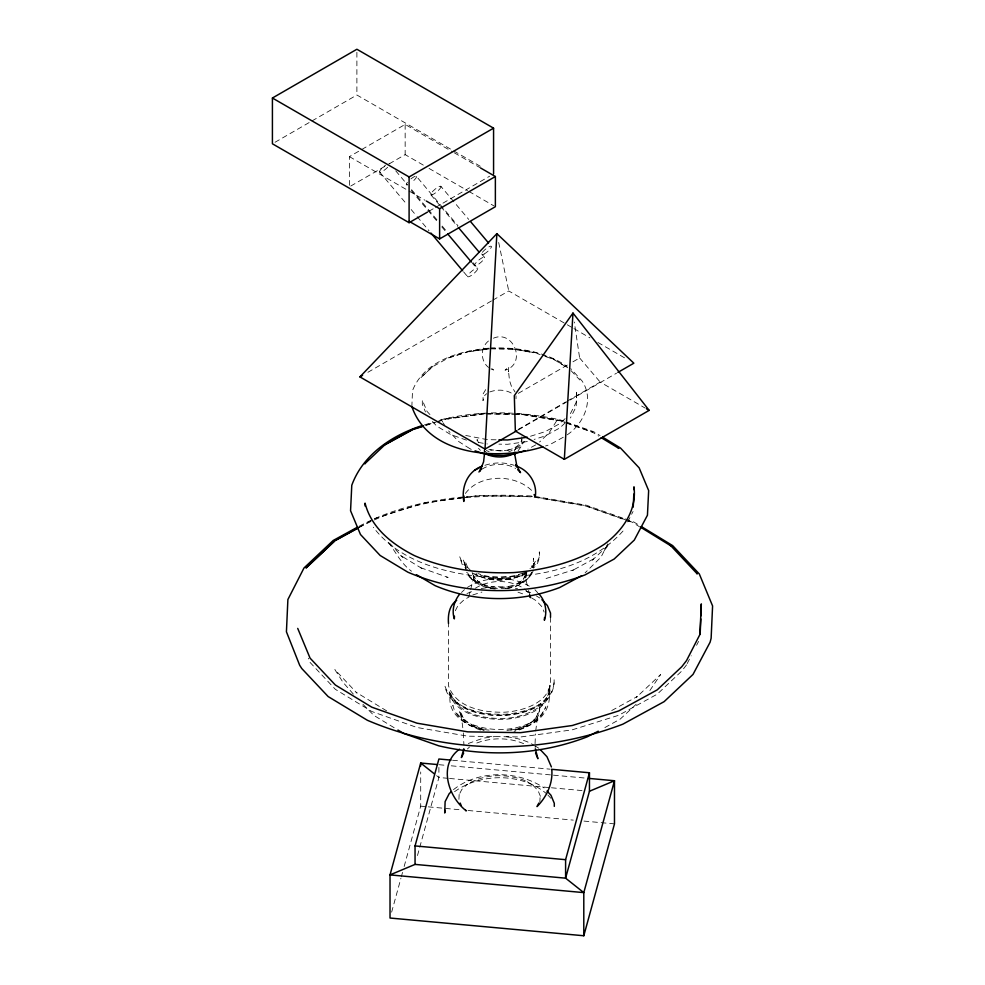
<?xml version="1.0" encoding="UTF-8"?>
<svg xmlns="http://www.w3.org/2000/svg" width="985" height="985" viewBox="0 0 985 985"><rect width="100%" height="100%" fill="white"/><g stroke="black" fill="none" stroke-linecap="round" stroke-linejoin="round"><path stroke-width="0.74" stroke-dasharray="4.92 3.69" d="M535.064 743.675L535.458 733.973M458.924 799.352L459.158 794.427L458.714 795.498L461.78 789.527L467.407 784.22L466.631 784.688C484.201 773.607 507.238 773.188 526.138 781.068L525.51 780.686L533.747 785.698L532.934 785.205L538.069 790.672L540.593 796.73L540.149 795.646L539.866 801.802M521.902 436.761C522.616 442.511 517.494 446.599 512.742 448.643M526.704 573.184C527.024 579.636 520.831 583.859 515.623 586.26M533.353 568.173L533.464 558.212L533.23 563.358L531.334 567.052M535.705 730.968L538.044 713.103C534.326 723.384 523.355 728.112 513.493 730.599M468.786 596.713L470.264 590.988M470.633 589.547L473.945 576.668L473.76 580.571L473.76 575.031L475.336 578.823M391.636 912.147L400.92 878.288M401.326 876.81L402.533 872.402M404.158 866.505L420.706 806.161L420.706 771.957M417.48 855.559L438.904 777.485L438.904 766.108M514.995 449.689L515.463 448.606L514.256 450.945M465.388 493.448C480.261 473.28 516.485 473.723 533.02 491.86M455.316 610.737L458.013 605.479L464.206 599.643L469.119 596.959M570.426 413.626L576.176 402.409L576.705 390.725L576.176 406.731L570.426 417.948M523.17 579.537L525.079 575.806L525.264 571.903L525.264 577.444L528.231 588.981M526.569 574.095C516.866 593.696 481 593.635 472.258 573.27L473.933 579.131L477.343 582.763M531.469 572.605L529.635 576.188L525.128 580.424L518.886 583.846C524.993 581.322 530.964 577.247 533.23 570.746M531.752 572.396C527.985 582.591 516.423 586.986 506.549 588.611M607.88 543.782L601.01 557.153L585.102 572.827M627.679 521.915L633.035 511.498M544.459 701.739L548.103 694.622L548.436 687.21C553.73 711.01 537.293 725.637 515.303 730.267M536.529 719.087L539.534 713.238L539.817 705.285C540.839 721.032 522.752 728.58 509.627 730.18M687.21 663.57L691.224 655.739M696.58 645.31L698.587 641.395M556.537 421.001L549.322 432.464L539.583 442.019M532.429 567.545L535.741 560.527L533.02 565.821L530.016 568.653M604.15 550.64L608.73 544.779L592.428 560.145L594.928 558.175L571.669 570.918L573.812 569.81L544.803 578.897L546.244 578.601M485.704 389.604L483.118 393.901L483.007 400.723L484.349 395.822L486.615 393.692M686.545 664.875L681.817 670.994L657.204 694.191L618.777 715.245L572.223 729.836L520.72 736.977L467.764 736.177L416.975 727.484L371.813 711.502L335.356 689.328L310.078 662.449L308.305 658.202M649.878 690.51L660.603 674.553L636.544 697.208L637.283 696.53L609.087 711.983M432.686 366.494L420.558 377.981L432.353 366.876L448.963 357.58L468.909 351.3L489.139 348.493M488.449 341.019C480.249 347.52 480.36 360.99 488.548 367.467M518.036 450.884L521.742 445.7L521.902 439.532M565.131 418.625L559.837 423.612L545.136 431.664L528.699 436.811M565.131 422.934L559.837 427.921L545.136 435.973L534.178 439.409M567.237 434.804C584.277 423.365 594.484 399.442 582.049 380.912L570.771 368.649M461.473 592.477L464.464 589.658M531.715 567.803L536.086 563.691L539.054 557.904L539.324 551.871C539.768 557.596 538.672 563.876 533.895 567.594M623.012 531.038C587.159 570.918 529.376 579.5 478.365 576.373C439.556 571.719 398.014 559.677 373.303 527.258M467.395 749.006L469.5 747.024M453.482 789.638C478.599 769.728 517.79 770.319 544.077 787.926M454.553 791.706C480.742 772.72 522.259 772.622 547.02 794.132M636.212 704.25L620.218 719.099L602.217 729.035M533.759 722.522L541.91 714.925L545.875 706.737C540.186 719.481 527.504 728.42 514.035 731.412M275.049 142.259L310.681 121.684M312.011 120.921L356.89 95.003L452.435 150.176M349.404 185.315L349.404 156.627L405.155 124.43L452.915 152.01M350.734 186.054L387.893 164.594M389.223 163.83L405.155 154.633L423.735 165.357M428.894 211.27L434.176 208.217M435.493 207.453L489.619 176.216M367.897 372.293L491.466 300.942M492.796 300.179L508.74 290.969L565.969 324.016M518.319 393.347L567.631 364.881M572.962 361.803L579.623 357.949L574.304 322.046M518.012 429.534L565.722 401.991M567.052 401.227L600.185 382.094L645.187 408.073M518.233 429.94L568.714 400.784M570.044 400.021L616.561 373.167M535.692 444.9L527.8 449.222M359.242 526.199C411.964 497.856 474.031 492.894 532.897 496.071M359.303 527.16L375.728 518.221L424.042 503.076L461.165 497.93M358.959 527.591C411.521 498.792 473.748 493.793 532.651 496.945M482.022 469.131C491.971 462.999 505.539 462.654 515.697 468.441M563.272 437.254L549.778 444.654L545.567 445.971M467.382 587.392C485.654 576.126 510.587 575.499 529.24 586.124M475.336 588.217C489.262 579.648 508.358 579.217 522.444 587.602M466.939 593.524L473.292 590.963M526.864 571.177C510.932 580.313 492.894 580.362 476.432 573.676M526.052 572.679C509.898 582.824 488.228 581.889 471.926 572.642M526.876 572.593C511.51 582.098 490.665 582.652 474.819 574.058M526.827 572.753C513.678 580.03 497.647 580.424 483.229 577.247M520.806 581.569C507.866 589.523 489.976 589.498 477.343 580.916M468.294 743.49L483.13 738.171L494.729 736.571M542.169 703.906C523.097 716.206 498.915 717.856 477.183 712.918C463.664 709.003 447.486 701.394 444.925 686.04C453.063 710.025 483.093 714.851 505.243 714.248C525.14 712.808 555.048 704.029 554.099 679.416C555.392 704.349 526.027 717.425 504.652 718.434C484.792 718.976 457.877 714.642 450.588 693.157C445.405 715.923 470.005 728.691 489.077 730.094M535.988 719.555C516.497 731.843 490.949 732.311 469.98 723.569M493.423 338.212C513.825 329.347 527.024 364.13 505.046 370.188L508.814 366.642L508.346 371.702L508.408 370.36L509.504 380.469L511.277 385.849L515.007 391.968M448.717 357.912L468.54 351.694L489.016 348.862M489.754 391.968C497.228 389.173 506.253 389.432 512.939 394.086M424.461 424.892L433.043 422.208M440.196 419.967C479.436 409.871 520.942 411.077 560.342 419.906L564.688 421.445M426.394 424.941L435.185 422.183M436.65 421.728L446.907 418.514L484.164 413.343L513.284 413.786M425.483 425.582L435.358 422.491M436.761 422.048L446.636 418.945L484.091 413.762L522.592 414.34M507.583 450.256L515.426 447.953L520.548 445.146L524.242 441.662L519.354 447.399L508.666 451.881M484.928 465.302C494.261 462.162 504.763 462.15 514.084 465.302M523.047 572.987C508.777 578.343 492.475 578.983 478.144 573.602M472.812 594.94L481.924 592.071M528.428 725.489L517.137 729.023L506.044 730.562M476.814 743.01C491.823 737.272 509.011 737.408 523.811 743.724M470.313 351.485L469.439 351.743L489.52 348.825M448.791 418.687L447.732 419.007L484.719 413.712M488.819 348.173C459.663 350.906 424.289 360.596 412.518 390.577L411.853 406.571M527.332 441.551L507.62 444.284L498.939 444.149M509.208 449.899L501.87 451.044L490.358 449.997M462.654 497.733L477.503 495.664L532.454 496.502M481.136 588.513L494.15 586.703L507.534 586.9L517.519 588.611M505.379 588.501L510.636 587.774M490.308 347.964C516.817 347.2 544.865 350.956 567.114 366.42M490.579 348.296L512.877 348.628L534.252 352.285L541.036 354.686M490.481 348.653L513.025 348.998M490.739 348.788L512.643 349.121L533.636 352.716L532.651 352.421M514.81 413.811L522.481 413.922L559.221 420.213L564.91 422.22M485.913 413.946L513.062 414.353M514.576 414.377L522.112 414.488L558.286 420.681L557.079 420.324M496.046 439.802L487.366 439.667L465.068 435.321M502.338 450.847L488.498 449.579M452.583 760.248L549.913 769.15M439.014 764.705L445.121 765.259M451.228 765.813L551.92 775.023M553.447 775.17L585.496 778.101M448.027 778.322L438.904 777.485L436.626 775.675M449.542 778.458L549.913 787.631M551.428 787.778L584.881 790.832M420.706 806.161L426.813 806.715M428.34 806.85L461.903 809.929M468.01 810.483L573.282 820.111M583.97 821.084L614.48 823.879M512.262 348.936L534.658 352.692L540.162 354.637M521.656 414.266L559.529 420.657L565.242 422.676M478.402 442.45L487.366 443.976M534.387 496.317L586.321 505.206L623.751 518.442M536.973 497.277L585.164 505.514L632.038 522.099L639.388 526.692M534.165 497.203L585.669 506.019L624.244 519.661M486.885 587.417L494.655 588.747M495.221 589.092C484.103 587.737 471.544 583.083 466.594 572.223M484.349 730.217L470.916 725.785M506.659 736.743C516.066 738.011 525.756 740.055 533.87 745.214M446.476 577.087L448.101 577.432L419.967 567.483L422.245 568.653L400.193 555.232L402.791 557.276L387.893 541.442C395.465 551.625 400.735 563.334 411.508 571.214M485.63 585.681L478.02 582.985M542.39 355.166L553.632 359.156L567.791 367.774M545.653 356.582L553.902 359.5L568.136 368.168M566.141 421.949L593.635 431.689L600.037 435.579M566.326 422.725L591.899 431.775L598.683 436.121M566.67 423.181L592.367 432.28M466.496 440.147L450.662 434.545L436.712 426.062L431.886 420.915M486.282 450.588L489.126 451.586M625.192 518.947L633.823 522.013L640.607 526.113M625.672 520.166L632.826 522.703M526.076 591.123L531.789 593.142M517.987 592.194L525.214 594.743M483.032 729.097L474.007 725.908L461.546 718.434L455.698 712.217M483.647 730.156C473.268 727.349 462.384 721.106 459.207 710.173L461.682 717.954L466.73 723.322M480.446 730.033C468.565 726.093 455.858 718.422 452.829 705.334L453.346 706.824M490.986 368.944L493.583 370.015L490.727 367.737M471.249 449.406L470.214 448.864M453.765 150.939L480.298 166.268M454.245 152.773L480.779 168.09M429.041 168.423L467.506 190.634M468.835 191.398L494.039 205.951M349.404 156.627L407.778 190.327M409.107 191.09L425.027 200.287M567.298 324.779L572.617 327.857M573.947 328.621L589.916 337.843M597.895 342.448L624.515 357.814M469.87 448.667L458.554 441.452L448.606 430.938M536.394 595.95L539.854 598.043M531.592 597.895L536.259 600.739L541.922 606.748L544.139 612.079M475.57 574.095L478.02 575.597M478.759 583.231L472.837 579.636L468.737 575.265M471.889 579.254L482.268 585.755M535.114 745.977L538.857 748.255M386.674 710.887L356.09 692.283L356.853 692.984L334.888 669.628L342.989 682.285L353.91 694.745M394.16 727.73L373.857 715.381L362.96 704.361M571.029 370.631L579.796 379.951M486.455 452.632L484.435 450.49L484.879 451.512M478.501 448.323L480.36 450.317M429.952 414.55L427.047 411.459L422.319 400.095L422.319 404.404L425.471 411.989M534.966 589.781L537.699 592.674M524.673 588.968L528.551 593.081M471.039 570.955L465.265 564.799L463.036 559.431L465.868 566.547M467.124 567.877L462.137 562.57L459.7 556.71L462.137 564.417L467.124 569.724M547.992 795.178L550.935 798.306M579.623 357.949L600.185 382.094M441.021 186.497A6.599 1.588 -40.1 0 1 433.72 194.07A6.599 1.588 -40.1 0 1 432.944 191.152A6.599 1.588 -40.1 0 1 441.021 186.497L468.725 219.421M410.954 178.876A6.599 1.588 -40.1 0 1 416.532 176.475L457.976 225.762M481.665 253.921L484.632 257.442A6.599 1.588 -40.1 0 1 477.319 265.014A6.599 1.588 -40.1 0 1 476.555 262.096A6.599 1.588 -40.1 0 1 484.632 257.442M430.765 194.661L439.667 205.237M440.664 206.419L457.471 226.402M395.748 170.848L407.618 184.946M411.57 189.649L438.251 221.379M442.216 226.082L447.153 231.955M472.862 262.515L477.799 268.388A6.599 1.588 -40.1 0 1 470.485 275.972A6.599 1.588 -40.1 0 1 469.722 273.054A6.599 1.588 -40.1 0 1 477.799 268.388M411.201 190.511L437.845 222.191M441.797 226.882L446.734 232.743M472.394 263.254L474.364 265.605M379.557 171.956L407.236 204.855M411.188 209.559L416.138 215.432M417.123 216.614L428.992 230.712M463.59 271.848L467.543 276.551M469.66 576.951L467.555 572.605M443.275 422.959L444.346 424.781M441.231 419.253L442.733 422.06M478.501 442.782L477.122 439.482L477.122 442.253M467.641 567.335L465.56 562.337L465.56 569.724M463.085 717.646L460.709 711.933L463.073 729.873M528.6 590.434L529.708 594.755M498.706 242.482L508.74 290.969M484.054 450.453L484.448 454.183M535.126 746.248L535.212 747.529M463.319 732.877L463.923 744.955M550.516 617.373L550.516 679.638C551.144 702.391 523.441 711.047 504.874 712.18C484.164 712.746 456.117 708.227 448.507 685.831L448.507 623.554M516.017 395.847L516.017 398.716M405.155 124.43L405.155 154.633M356.89 52.303L356.89 95.003M416.532 176.475A6.599 1.588 -40.1 0 1 411.841 182.237M407.174 184.934A6.599 1.588 -40.1 0 1 407.458 182.25M387.634 167.29A6.599 1.588 -40.1 0 1 379.656 172.141A6.599 1.588 -40.1 0 1 385.591 165.184M388.915 163.498A6.599 1.588 -40.1 0 1 389.814 163.793M549.938 685.277L549.593 692.911L549.79 691.753L546.01 699.104L546.527 698.143L539.509 704.755L540.211 704.14L530.287 709.569L518.701 713.251L505.108 715.135L491.133 714.925L477.737 712.635L466.558 708.609L457.151 702.884L457.877 703.524L451.462 696.703L451.992 697.688L448.889 690.226C452.866 714.716 484.066 720.035 504.812 719.296C523.823 718.163 552.314 708.954 549.938 685.277M484.164 254.044A6.599 1.588 -40.1 0 0 491.478 246.459A6.599 1.588 -40.1 0 0 483.401 251.126A6.599 1.588 -40.1 0 0 484.164 254.044"/><path stroke-width="1.48" d="M484.448 454.183L483.586 461.805L480.003 471.039L481.468 468.195L478.944 472.024M463.898 750.57L463.96 749.277M454.454 616.154L454.331 618.888C451.524 610.565 454.097 601.133 459.478 594.361M464.058 496.046L463.812 501.451C461.128 486.935 467.666 471.187 482.231 466.151L474.548 470.362M544.508 617.521L544.385 620.255C547.438 611.266 545.444 600.444 538.598 593.647M551.822 769.975C552.88 783.728 546.577 797 537.034 806.604L538.857 803.046M633.232 507.14L633.823 494.039M700.138 634.205L700.827 618.925M700.963 615.859L701.308 603.904L699.929 634.475L686.545 660.553L681.817 666.685L657.204 689.882L618.777 710.924L572.223 725.526L520.72 732.655L467.764 731.855L416.975 723.175L371.813 707.193L335.356 685.006L310.078 658.14L297.716 628.393M496.871 233.667L359.919 376.898L485.014 449.111L496.871 233.667L633.835 363.194L617.89 372.404M564.331 459.342L572.975 313.07L649.164 410.376L564.331 459.342L515.352 431.073L514.318 395.662L572.975 313.07M514.478 454.639L514.736 452.164M463.75 748.982L461.374 757.563L463.664 753.094M588.55 778.372L614.48 780.748L614.48 823.879L583.797 935.75L390.023 918.032L390.023 874.902L415.054 864.399L415.054 845.918L438.904 759.004L451.068 760.112M583.797 935.75L583.797 892.619L565.599 878.164L565.599 859.683L589.449 772.769L551.428 769.285M589.449 772.769L589.449 791.25L565.599 878.164L415.054 864.399M365.398 463.172L364.721 463.837L385.418 444.297L413.22 429.066L423.476 425.852M334.888 540.777L305.99 568L335.294 540.309L357.961 527.886M456.658 600.345C449.135 605.627 447.818 615.034 448.507 623.554M459.502 749.179C437.833 764.963 448.126 796.779 466.287 810.901L465.622 810.212M451.339 791.657L449.185 793.676L445.109 801.642L444.727 813.019L444.727 809.941M427.576 212.034L409.095 222.696L272.414 143.785L272.414 98.02L356.89 49.25L493.571 128.161L493.571 173.926M272.414 98.02L409.095 176.943L493.571 128.161M426.345 201.051L439.618 208.709L495.369 176.524L495.369 206.715L439.618 238.912L409.107 221.293M359.919 376.898L362.579 375.359M485.014 449.111L516.903 430.704M384.839 444.875L412.789 429.558L422.663 426.468M357.9 526.938L333.189 540.482L303.996 567.976L287.891 599.533L286.426 631.804L299.674 665.257L301.767 668.519L328.153 696.567L367.405 720.294C447.879 754.645 541.319 755.347 622.902 724.147L664.124 701.652L693.009 674.429L710.111 642.195L711.133 638.231L712.586 605.947L699.313 573.96L672.657 545.616L641.888 526.889M336.23 540.051L357.617 528.329M515.943 452.435C506.844 458.087 494.95 458.345 485.346 453.765M581.778 575.659L559.702 587.516C519.908 602.734 474.327 602.401 435.062 585.632L416.409 574.661M598.277 731.19L587.22 736.829C540.1 755.126 487.858 757.256 438.817 745.83L403.591 733.419L397.965 730.045M589.449 791.25L614.48 780.748L583.797 892.619L390.023 874.902L420.706 763.03L437.488 764.557M524.882 450.65L513.899 454.023M421.605 425.791C391.87 435.333 362.812 454.848 351.78 485.285L350.562 510.735L360.473 534.498L380.161 555.491L407.864 572.187C463.689 596.024 528.514 596.504 585.115 574.858L614.16 559.037L634.291 540.075L647.441 515.229L648.659 490.567L639.142 467.85L620.513 448.04L602.598 437.131M542.772 446.845C499.9 460.549 429.103 456.954 411.853 406.571M475.09 450.822L482.687 453.469L493.226 455.279L503.704 455.439L514.121 453.987M527.332 437.241L507.62 439.975L498.939 439.839M415.054 845.918L565.599 859.683M515.389 465.757C528.576 469.697 537.712 483.339 535.212 497.117L534.116 494.495M480.779 168.09L495.369 176.524M646.517 408.837L649.164 410.376M601.207 437.66L618.875 448.409L618.284 447.818M640.349 527.061L670.884 545.862M434.348 773.865L420.706 763.03L420.706 765.998M670.465 545.382L697.269 573.91L696.789 573.369M517.728 469.673L520.523 472.652L515.955 464.477L517.039 467.062L514.613 453.605M541.922 599.717L547.389 605.541L550.516 613.052L550.516 617.373M540.642 749.991L546.971 756.726L551.415 766.958M547.02 791.053L550.935 795.215L554.296 803.292L554.296 806.37M470.707 221.773L488.511 242.938M458.468 227.584L479.239 252.271M447.719 233.925L471.409 262.084M430.962 233.063L462.593 270.678M529.499 595.359L530.447 597.636L529.708 594.755M535.557 753.057L537.909 758.721L535.347 748.797M460.167 803.046L461.165 805.459M633.958 489.693L633.958 486.824C637.086 510.353 622.569 530.595 604.568 544.089C577.505 561.942 545.641 569.896 513.641 572.593C479.769 573.923 445.676 569.182 414.439 555.626C392.498 544.483 371.296 528.145 365.066 503.138L365.066 506.007M439.618 208.709L439.618 238.912M409.095 176.943L409.095 222.696"/></g></svg>
